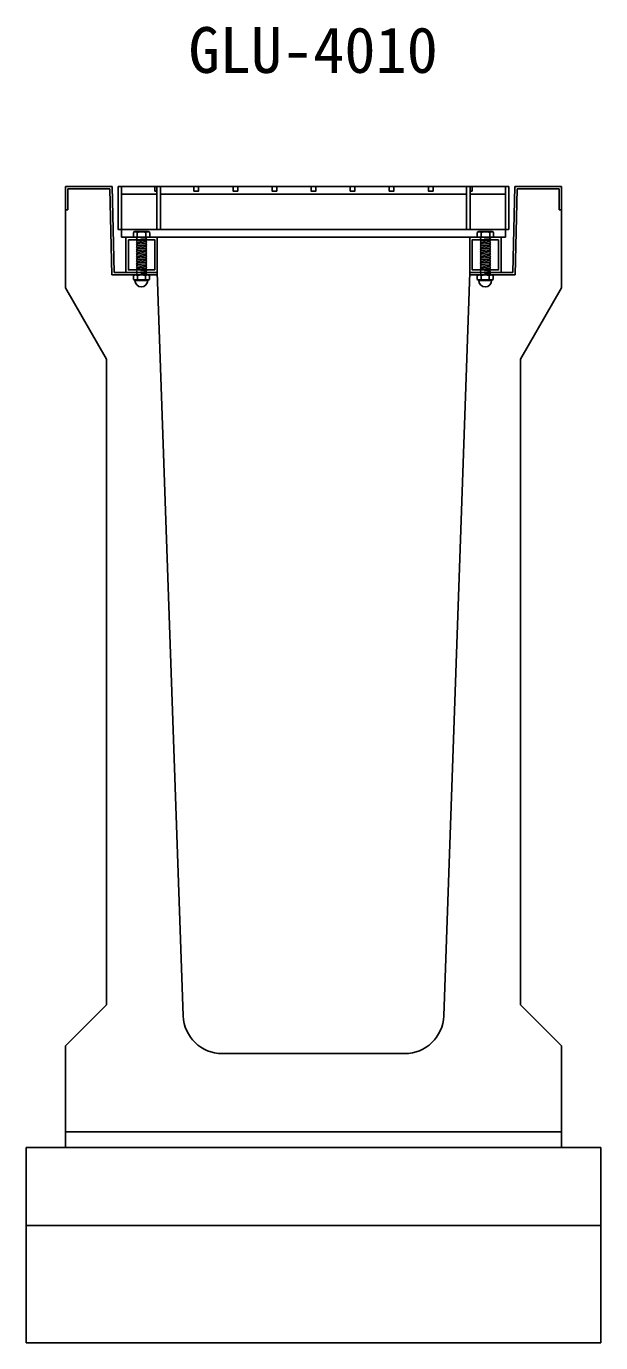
# Model space of a CAD drawing. Units: millimetres, scale not verified. Extents: x -25200 to 25200, y -8910 to 8910.
# Drawn here: x -7491 to -6756, y -1883 to -198 of the extents above; entities that cross this region are included whole.
import ezdxf
from ezdxf.enums import TextEntityAlignment as Align

# ---------------------------------------------------------------- set-up
doc = ezdxf.new("R2010")
doc.units = ezdxf.units.MM
doc.header["$LTSCALE"] = 30
doc.linetypes.add('DOTTED', pattern=[1.75, 0.25, -1.5])
for name, color, linetype, lineweight in [('0-2_HATCH', 6, 'Continuous', 25), ('0-5_OUTLINE', 3, 'Continuous', 25), ('0-7_TXT', 7, 'Continuous', 25)]:
    doc.layers.add(name, color=color, linetype=linetype, lineweight=lineweight)
doc.styles.add('ＭＳ ゴシック', font='')
doc.styles.get('ＭＳ ゴシック').set_extended_font_data('MS Gothic')

msp = doc.modelspace()

# ---------------------------------------------------------------- linework, layer by layer
at = {"layer": '0-2_HATCH'}
for p, q in [((-6873.43, -402.8), (-7373.43, -402.8)), ((-7368.93, -402.8), (-7368.93, -467.8)), ((-7323.93, -402.8), (-7323.93, -457.8)), ((-7319.43, -402.8), (-7319.43, -457.8)), ((-6927.43, -402.8), (-6927.43, -457.8)), ((-6922.93, -402.8), (-6922.93, -457.8)), ((-6877.93, -402.8), (-6877.93, -467.8)), ((-6873.43, -402.8), (-6873.43, -457.8)), ((-7384.06, -406), (-7437.73, -406)), ((-7437.73, -432.8), (-7437.73, -406)), ((-7384.06, -406), (-7381.56, -516)), ((-7368.93, -412.8), (-7323.93, -412.8)), ((-7319.43, -412.8), (-6927.43, -412.8)), ((-6922.93, -412.8), (-6877.93, -412.8)), ((-6862.8, -406), (-6865.3, -516)), ((-6809.13, -406), (-6862.8, -406)), ((-6809.13, -406), (-6809.13, -432.8)), ((-7440.93, -432.8), (-7437.73, -432.8)), ((-6809.13, -432.8), (-6805.93, -432.8)), ((-7368.93, -467.8), (-6877.93, -467.8)), ((-7351.93, -460.3), (-7353.93, -461.8)), ((-7353.93, -467.8), (-7353.93, -461.8)), ((-7332.93, -467.8), (-7353.93, -467.8)), ((-7353.6, -461.52), (-7351.93, -460.3)), ((-7334.93, -460.3), (-7351.93, -460.3)), ((-7349.93, -467.8), (-7336.93, -467.8)), ((-7349.93, -468.8), (-7348.93, -467.8)), ((-7348.93, -469.8), (-7349.93, -468.8)), ((-7349.93, -470.8), (-7348.93, -469.8)), ((-7348.93, -471.8), (-7349.93, -470.8)), ((-7348.93, -467.8), (-7348.93, -461.8)), ((-7337.93, -467.8), (-7337.93, -461.8)), ((-7337.93, -468.8), (-7336.93, -467.8)), ((-7336.93, -469.8), (-7337.93, -468.8)), ((-7333.25, -461.52), (-7334.93, -460.3)), ((-7332.93, -467.8), (-7332.93, -461.8)), ((-6911.93, -460.3), (-6913.93, -461.8)), ((-6913.93, -467.8), (-6913.93, -461.8)), ((-6892.93, -467.8), (-6913.93, -467.8)), ((-6913.6, -461.52), (-6911.93, -460.3)), ((-6894.93, -460.3), (-6911.93, -460.3)), ((-6909.93, -467.8), (-6896.93, -467.8)), ((-6909.93, -468.8), (-6908.93, -467.8)), ((-6908.93, -469.8), (-6909.93, -468.8)), ((-6909.93, -470.8), (-6908.93, -469.8)), ((-6908.93, -471.8), (-6909.93, -470.8)), ((-6908.93, -467.8), (-6908.93, -461.8)), ((-6897.93, -467.8), (-6897.93, -461.8)), ((-6897.93, -468.8), (-6896.93, -467.8)), ((-6896.93, -469.8), (-6897.93, -468.8)), ((-6893.25, -461.52), (-6894.93, -460.3)), ((-6892.93, -467.8), (-6892.93, -461.8)), ((-7349.93, -472.8), (-7348.93, -471.8)), ((-7336.93, -471.8), (-7349.93, -472.8)), ((-7348.93, -473.8), (-7349.93, -472.8)), ((-7349.93, -474.8), (-7348.93, -473.8)), ((-7336.93, -473.8), (-7349.93, -474.8)), ((-7348.93, -475.8), (-7349.93, -474.8)), ((-7349.93, -476.8), (-7348.93, -475.8)), ((-7336.93, -475.8), (-7349.93, -476.8)), ((-7348.93, -477.8), (-7349.93, -476.8)), ((-7349.93, -478.8), (-7348.93, -477.8)), ((-7336.93, -477.8), (-7349.93, -478.8)), ((-7348.93, -479.8), (-7349.93, -478.8)), ((-7336.93, -479.8), (-7349.93, -480.8)), ((-7349.93, -480.8), (-7348.93, -479.8)), ((-7336.93, -481.8), (-7349.93, -482.8)), ((-7348.93, -483.8), (-7349.93, -482.8)), ((-7336.93, -483.8), (-7349.93, -484.8)), ((-7349.93, -484.8), (-7348.93, -483.8)), ((-7348.93, -485.8), (-7349.93, -484.8)), ((-7336.93, -485.8), (-7349.93, -486.8)), ((-7349.93, -486.8), (-7348.93, -485.8)), ((-7348.93, -487.8), (-7349.93, -486.8)), ((-7336.93, -487.8), (-7349.93, -488.8)), ((-7349.93, -488.8), (-7348.93, -487.8)), ((-7337.93, -472.8), (-7336.93, -471.8)), ((-7336.93, -473.8), (-7337.93, -472.8)), ((-7337.93, -474.8), (-7336.93, -473.8)), ((-7336.93, -475.8), (-7337.93, -474.8)), ((-7337.93, -476.8), (-7336.93, -475.8)), ((-7336.93, -477.8), (-7337.93, -476.8)), ((-7337.93, -480.8), (-7336.93, -479.8)), ((-7336.93, -481.8), (-7337.93, -480.8)), ((-7337.93, -482.8), (-7336.93, -481.8)), ((-7336.93, -483.8), (-7337.93, -482.8)), ((-7337.93, -484.8), (-7336.93, -483.8)), ((-7337.93, -484.8), (-7336.93, -485.8)), ((-7337.93, -486.8), (-7336.93, -485.8)), ((-7337.93, -486.8), (-7336.93, -487.8)), ((-7337.93, -488.8), (-7336.93, -487.8)), ((-6909.93, -472.8), (-6908.93, -471.8)), ((-6896.93, -471.8), (-6909.93, -472.8)), ((-6908.93, -473.8), (-6909.93, -472.8)), ((-6909.93, -474.8), (-6908.93, -473.8)), ((-6896.93, -473.8), (-6909.93, -474.8)), ((-6908.93, -475.8), (-6909.93, -474.8)), ((-6909.93, -476.8), (-6908.93, -475.8)), ((-6896.93, -475.8), (-6909.93, -476.8)), ((-6908.93, -477.8), (-6909.93, -476.8)), ((-6909.93, -478.8), (-6908.93, -477.8)), ((-6896.93, -477.8), (-6909.93, -478.8)), ((-6908.93, -479.8), (-6909.93, -478.8)), ((-6896.93, -479.8), (-6909.93, -480.8)), ((-6909.93, -480.8), (-6908.93, -479.8)), ((-6896.93, -481.8), (-6909.93, -482.8)), ((-6908.93, -483.8), (-6909.93, -482.8)), ((-6896.93, -483.8), (-6909.93, -484.8)), ((-6909.93, -484.8), (-6908.93, -483.8)), ((-6908.93, -485.8), (-6909.93, -484.8)), ((-6896.93, -485.8), (-6909.93, -486.8)), ((-6909.93, -486.8), (-6908.93, -485.8)), ((-6908.93, -487.8), (-6909.93, -486.8)), ((-6896.93, -487.8), (-6909.93, -488.8)), ((-6909.93, -488.8), (-6908.93, -487.8)), ((-6897.93, -472.8), (-6896.93, -471.8)), ((-6896.93, -473.8), (-6897.93, -472.8)), ((-6897.93, -474.8), (-6896.93, -473.8)), ((-6896.93, -475.8), (-6897.93, -474.8)), ((-6897.93, -476.8), (-6896.93, -475.8)), ((-6896.93, -477.8), (-6897.93, -476.8)), ((-6897.93, -480.8), (-6896.93, -479.8)), ((-6896.93, -481.8), (-6897.93, -480.8)), ((-6897.93, -482.8), (-6896.93, -481.8)), ((-6896.93, -483.8), (-6897.93, -482.8)), ((-6897.93, -484.8), (-6896.93, -483.8)), ((-6897.93, -484.8), (-6896.93, -485.8)), ((-6897.93, -486.8), (-6896.93, -485.8)), ((-6897.93, -486.8), (-6896.93, -487.8)), ((-6897.93, -488.8), (-6896.93, -487.8)), ((-7348.93, -489.8), (-7349.93, -488.8)), ((-7336.93, -489.8), (-7349.93, -490.8)), ((-7349.93, -490.8), (-7348.93, -489.8)), ((-7348.93, -491.8), (-7349.93, -490.8)), ((-7336.93, -491.8), (-7349.93, -492.8)), ((-7349.93, -492.8), (-7348.93, -491.8)), ((-7348.93, -493.8), (-7349.93, -492.8)), ((-7336.93, -493.8), (-7349.93, -494.8)), ((-7349.93, -494.8), (-7348.93, -493.8)), ((-7348.93, -495.8), (-7349.93, -494.8)), ((-7336.93, -495.8), (-7349.93, -496.8)), ((-7349.93, -496.8), (-7348.93, -495.8)), ((-7348.93, -497.8), (-7349.93, -496.8)), ((-7336.93, -497.8), (-7349.93, -498.8)), ((-7349.93, -498.8), (-7348.93, -497.8)), ((-7348.93, -499.8), (-7349.93, -498.8)), ((-7336.93, -499.8), (-7349.93, -500.8)), ((-7349.93, -500.8), (-7348.93, -499.8)), ((-7348.93, -501.8), (-7349.93, -500.8)), ((-7336.93, -501.8), (-7349.93, -502.8)), ((-7349.93, -502.8), (-7348.93, -501.8)), ((-7348.93, -503.8), (-7349.93, -502.8)), ((-7336.93, -503.8), (-7349.93, -504.8)), ((-7349.93, -504.8), (-7348.93, -503.8)), ((-7348.93, -505.8), (-7349.93, -504.8)), ((-7337.93, -488.8), (-7336.93, -489.8)), ((-7337.93, -490.8), (-7336.93, -489.8)), ((-7337.93, -490.8), (-7336.93, -491.8)), ((-7337.93, -492.8), (-7336.93, -491.8)), ((-7337.93, -492.8), (-7336.93, -493.8)), ((-7337.93, -494.8), (-7336.93, -493.8)), ((-7337.93, -494.8), (-7336.93, -495.8)), ((-7337.93, -496.8), (-7336.93, -495.8)), ((-7337.93, -496.8), (-7336.93, -497.8)), ((-7337.93, -498.8), (-7336.93, -497.8)), ((-7337.93, -498.8), (-7336.93, -499.8)), ((-7337.93, -500.8), (-7336.93, -499.8)), ((-7337.93, -500.8), (-7336.93, -501.8)), ((-7337.93, -502.8), (-7336.93, -501.8)), ((-7337.93, -502.8), (-7336.93, -503.8)), ((-7337.93, -504.8), (-7336.93, -503.8)), ((-7337.93, -504.8), (-7336.93, -505.8)), ((-6908.93, -489.8), (-6909.93, -488.8)), ((-6896.93, -489.8), (-6909.93, -490.8)), ((-6909.93, -490.8), (-6908.93, -489.8)), ((-6908.93, -491.8), (-6909.93, -490.8)), ((-6896.93, -491.8), (-6909.93, -492.8)), ((-6909.93, -492.8), (-6908.93, -491.8)), ((-6908.93, -493.8), (-6909.93, -492.8)), ((-6896.93, -493.8), (-6909.93, -494.8)), ((-6909.93, -494.8), (-6908.93, -493.8)), ((-6908.93, -495.8), (-6909.93, -494.8)), ((-6896.93, -495.8), (-6909.93, -496.8)), ((-6909.93, -496.8), (-6908.93, -495.8)), ((-6908.93, -497.8), (-6909.93, -496.8)), ((-6896.93, -497.8), (-6909.93, -498.8)), ((-6909.93, -498.8), (-6908.93, -497.8)), ((-6908.93, -499.8), (-6909.93, -498.8)), ((-6896.93, -499.8), (-6909.93, -500.8)), ((-6909.93, -500.8), (-6908.93, -499.8)), ((-6908.93, -501.8), (-6909.93, -500.8)), ((-6896.93, -501.8), (-6909.93, -502.8)), ((-6909.93, -502.8), (-6908.93, -501.8)), ((-6908.93, -503.8), (-6909.93, -502.8)), ((-6896.93, -503.8), (-6909.93, -504.8)), ((-6909.93, -504.8), (-6908.93, -503.8)), ((-6908.93, -505.8), (-6909.93, -504.8)), ((-6897.93, -488.8), (-6896.93, -489.8)), ((-6897.93, -490.8), (-6896.93, -489.8)), ((-6897.93, -490.8), (-6896.93, -491.8)), ((-6897.93, -492.8), (-6896.93, -491.8)), ((-6897.93, -492.8), (-6896.93, -493.8)), ((-6897.93, -494.8), (-6896.93, -493.8)), ((-6897.93, -494.8), (-6896.93, -495.8)), ((-6897.93, -496.8), (-6896.93, -495.8)), ((-6897.93, -496.8), (-6896.93, -497.8)), ((-6897.93, -498.8), (-6896.93, -497.8)), ((-6897.93, -498.8), (-6896.93, -499.8)), ((-6897.93, -500.8), (-6896.93, -499.8)), ((-6897.93, -500.8), (-6896.93, -501.8)), ((-6897.93, -502.8), (-6896.93, -501.8)), ((-6897.93, -502.8), (-6896.93, -503.8)), ((-6897.93, -504.8), (-6896.93, -503.8)), ((-6897.93, -504.8), (-6896.93, -505.8)), ((-7381.56, -516), (-7323.43, -516)), ((-7353.07, -516.02), (-7353.93, -516.67)), ((-7353.93, -516.67), (-7353.93, -521.85)), ((-7352.24, -522.82), (-7353.93, -521.85)), ((-7334.38, -516.02), (-7353.07, -516.02)), ((-7336.93, -505.8), (-7349.93, -506.8)), ((-7349.93, -506.8), (-7348.93, -505.8)), ((-7348.93, -507.8), (-7349.93, -506.8)), ((-7336.93, -507.8), (-7349.93, -508.8)), ((-7349.93, -508.8), (-7348.93, -507.8)), ((-7348.93, -509.8), (-7349.93, -508.8)), ((-7349.93, -510.8), (-7348.93, -509.8)), ((-7348.93, -511.8), (-7349.93, -510.8)), ((-7349.93, -512.8), (-7348.93, -511.8)), ((-7348.93, -513.79), (-7349.93, -512.79)), ((-7349.93, -514.8), (-7348.93, -513.8)), ((-7348.93, -515.79), (-7349.93, -514.79)), ((-7349.15, -516.02), (-7348.93, -515.8)), ((-7348.83, -516.67), (-7348.83, -521.85)), ((-7338.62, -516.67), (-7338.62, -521.85)), ((-7337.93, -506.8), (-7336.93, -505.8)), ((-7337.93, -506.8), (-7336.92, -507.8)), ((-7337.93, -508.8), (-7336.93, -507.8)), ((-7337.93, -508.8), (-7336.92, -509.8)), ((-7337.93, -510.8), (-7336.93, -509.8)), ((-7337.93, -510.8), (-7336.92, -511.8)), ((-7337.93, -512.8), (-7336.93, -511.8)), ((-7337.93, -512.8), (-7336.92, -513.8)), ((-7337.93, -514.79), (-7336.93, -513.79)), ((-7337.93, -514.79), (-7336.92, -515.8)), ((-7337.15, -516.02), (-7336.92, -515.8)), ((-7335.21, -522.82), (-7333.52, -521.85)), ((-7334.38, -516.02), (-7333.52, -516.67)), ((-7333.52, -516.67), (-7333.52, -521.85)), ((-6865.3, -516), (-6923.43, -516)), ((-6913.07, -516.02), (-6913.93, -516.67)), ((-6913.93, -516.67), (-6913.93, -521.85)), ((-6912.24, -522.82), (-6913.93, -521.85)), ((-6894.38, -516.02), (-6913.07, -516.02)), ((-6896.93, -505.8), (-6909.93, -506.8)), ((-6909.93, -506.8), (-6908.93, -505.8)), ((-6908.93, -507.8), (-6909.93, -506.8)), ((-6896.93, -507.8), (-6909.93, -508.8)), ((-6909.93, -508.8), (-6908.93, -507.8)), ((-6908.93, -509.8), (-6909.93, -508.8)), ((-6909.93, -510.8), (-6908.93, -509.8)), ((-6908.93, -511.8), (-6909.93, -510.8)), ((-6909.93, -512.8), (-6908.93, -511.8)), ((-6908.93, -513.79), (-6909.93, -512.79)), ((-6909.93, -514.8), (-6908.93, -513.8)), ((-6908.93, -515.79), (-6909.93, -514.79)), ((-6909.15, -516.02), (-6908.93, -515.8)), ((-6908.83, -516.67), (-6908.83, -521.85)), ((-6898.62, -516.67), (-6898.62, -521.85)), ((-6897.93, -506.8), (-6896.93, -505.8)), ((-6897.93, -506.8), (-6896.92, -507.8)), ((-6897.93, -508.8), (-6896.93, -507.8)), ((-6897.93, -508.8), (-6896.92, -509.8)), ((-6897.93, -510.8), (-6896.93, -509.8)), ((-6897.93, -510.8), (-6896.92, -511.8)), ((-6897.93, -512.8), (-6896.93, -511.8)), ((-6897.93, -512.8), (-6896.92, -513.8)), ((-6897.93, -514.79), (-6896.93, -513.79)), ((-6897.93, -514.79), (-6896.92, -515.8)), ((-6897.15, -516.02), (-6896.92, -515.8)), ((-6895.21, -522.82), (-6893.52, -521.85)), ((-6894.38, -516.02), (-6893.52, -516.67)), ((-6893.52, -516.67), (-6893.52, -521.85)), ((-7352.24, -523.15), (-7352.24, -522.82)), ((-7335.21, -522.82), (-7352.24, -522.82)), ((-7335.21, -523.15), (-7352.24, -523.15)), ((-7335.21, -523.15), (-7335.21, -522.82)), ((-6912.24, -523.15), (-6912.24, -522.82)), ((-6895.21, -522.82), (-6912.24, -522.82)), ((-6895.21, -523.15), (-6912.24, -523.15)), ((-6895.21, -523.15), (-6895.21, -522.82))]:
    msp.add_line(p, q, dxfattribs=at)
at = {"layer": '0-2_HATCH', "linetype": 'DOTTED'}
for p, q in [((-7336.93, -467.8), (-7349.93, -468.8)), ((-7336.93, -469.8), (-7349.93, -470.8)), ((-6896.93, -467.8), (-6909.93, -468.8)), ((-6896.93, -469.8), (-6909.93, -470.8)), ((-7336.93, -509.8), (-7349.93, -510.8)), ((-7336.93, -511.8), (-7349.93, -512.8)), ((-7336.93, -513.8), (-7349.93, -514.8)), ((-6896.93, -509.8), (-6909.93, -510.8)), ((-6896.93, -511.8), (-6909.93, -512.8)), ((-6896.93, -513.8), (-6909.93, -514.8))]:
    msp.add_line(p, q, dxfattribs=at)
at = {"layer": '0-2_HATCH'}
for points in [[(-7373.43, -402.8), (-7373.43, -457.8), (-6873.43, -457.8)], [(-7323.93, -408.8), (-7326.43, -408.8), (-7326.43, -402.8)], [(-7270.43, -402.8), (-7270.43, -408.8), (-7276.43, -408.8), (-7276.43, -402.8)], [(-7220.43, -402.8), (-7220.43, -408.8), (-7226.43, -408.8), (-7226.43, -402.8)], [(-7170.43, -402.8), (-7170.43, -408.8), (-7176.43, -408.8), (-7176.43, -402.8)], [(-7120.43, -402.8), (-7120.43, -408.8), (-7126.43, -408.8), (-7126.43, -402.8)], [(-7070.43, -402.8), (-7070.43, -408.8), (-7076.43, -408.8), (-7076.43, -402.8)], [(-7020.43, -402.8), (-7020.43, -408.8), (-7026.43, -408.8), (-7026.43, -402.8)], [(-6970.43, -402.8), (-6970.43, -408.8), (-6976.43, -408.8), (-6976.43, -402.8)], [(-6920.43, -402.8), (-6920.43, -408.8), (-6922.93, -408.8)], [(-7336.93, -471.8), (-7337.93, -470.8), (-7336.93, -469.8)], [(-6896.93, -471.8), (-6897.93, -470.8), (-6896.93, -469.8)], [(-7349.93, -482.8), (-7348.93, -481.8), (-7349.93, -480.8)], [(-7336.93, -479.8), (-7337.93, -478.8), (-7336.93, -477.8)], [(-6909.93, -482.8), (-6908.93, -481.8), (-6909.93, -480.8)], [(-6896.93, -479.8), (-6897.93, -478.8), (-6896.93, -477.8)]]:
    msp.add_lwpolyline(points, dxfattribs=at)
for points in [[(-7363.43, -467.8), (-7363.43, -512.8), (-7323.43, -512.8), (-7323.43, -467.8)], [(-7360.23, -471), (-7360.23, -509.6), (-7326.63, -509.6), (-7326.63, -471)], [(-6883.43, -467.8), (-6883.43, -512.8), (-6923.43, -512.8), (-6923.43, -467.8)], [(-6886.63, -471), (-6886.63, -509.6), (-6920.23, -509.6), (-6920.23, -471)]]:
    msp.add_lwpolyline(points, close=True, dxfattribs=at)
for centre, radius, start, end in [((-7351.43, -464.42), 3.62, 46.39563, 133.60437), ((-7343.43, -476.42), 15.62, 69.39075, 110.60925), ((-7335.43, -464.42), 3.62, 46.39563, 133.60437), ((-6911.43, -464.42), 3.62, 46.39563, 133.60437), ((-6903.43, -476.42), 15.62, 69.39075, 110.60925), ((-6895.43, -464.42), 3.62, 46.39563, 133.60437), ((-7351.38, -521.36), 5.35, 61.49832, 118.50684), ((-7351.38, -517.15), 5.35, 241.49843, 298.50089), ((-7343.72, -536.43), 20.42, 75.52621, 104.47362), ((-7343.72, -502.08), 20.42, 255.52638, 284.47374), ((-7336.07, -521.36), 5.35, 61.49231, 118.50169), ((-7336.07, -517.15), 5.35, 241.49989, 298.5), ((-6911.38, -521.36), 5.35, 61.49832, 118.50684), ((-6911.38, -517.15), 5.35, 241.49843, 298.50089), ((-6903.72, -536.43), 20.42, 75.52621, 104.47362), ((-6903.72, -502.08), 20.42, 255.52638, 284.47374), ((-6896.07, -521.36), 5.35, 61.49231, 118.50169), ((-6896.07, -517.15), 5.35, 241.49989, 298.5), ((-7343.72, -523.15), 8.19, 180, 359.99995), ((-6903.72, -523.15), 8.19, 180, 359.99995)]:
    msp.add_arc(centre, radius, start, end, dxfattribs=at)
at = {"layer": '0-5_OUTLINE'}
for p, q in [((-7380.93, -402.8), (-7440.93, -402.8)), ((-7440.93, -402.8), (-7440.93, -532.8)), ((-7380.93, -402.8), (-7378.43, -512.8)), ((-6865.93, -402.8), (-6868.43, -512.8)), ((-6805.93, -402.8), (-6865.93, -402.8)), ((-6805.93, -532.8), (-6805.93, -402.8)), ((-7378.43, -512.8), (-7323.43, -512.8)), ((-7323.43, -512.8), (-7290.12, -1464.55)), ((-6923.43, -512.8), (-6956.74, -1464.55)), ((-6868.43, -512.8), (-6923.43, -512.8)), ((-7440.93, -532.8), (-7388.43, -623.8)), ((-6805.93, -532.8), (-6858.43, -623.8)), ((-7388.43, -623.8), (-7388.43, -1450.3)), ((-6858.43, -623.8), (-6858.43, -1450.3)), ((-7440.93, -1502.8), (-7388.43, -1450.3)), ((-6805.93, -1502.8), (-6858.43, -1450.3)), ((-7440.93, -1502.8), (-7440.93, -1632.8)), ((-7006.71, -1512.8), (-7240.15, -1512.8)), ((-6805.93, -1502.8), (-6805.93, -1632.8)), ((-6805.93, -1612.8), (-7440.93, -1612.8)), ((-6755.93, -1632.8), (-7490.93, -1632.8)), ((-6755.93, -1882.8), (-6755.93, -1632.8)), ((-6755.93, -1732.8), (-7490.93, -1732.8))]:
    msp.add_line(p, q, dxfattribs=at)
msp.add_lwpolyline([(-6755.93, -1882.8), (-7490.93, -1882.8), (-7490.93, -1632.8)], dxfattribs=at)
for centre, start, end in [((-7240.15, -1462.8), 182.00453, 270), ((-7006.71, -1462.8), 270, 357.99545)]:
    msp.add_arc(centre, 50, start, end, dxfattribs=at)

# ---------------------------------------------------------------- texts
at = {"layer": '0-7_TXT', "style": 'ＭＳ ゴシック'}
msp.add_text('GLU-4010', height=58.65, dxfattribs=at).set_placement((-7283.43, -275.07), align=Align.BOTTOM_LEFT)

doc.saveas('drawing.dxf')
